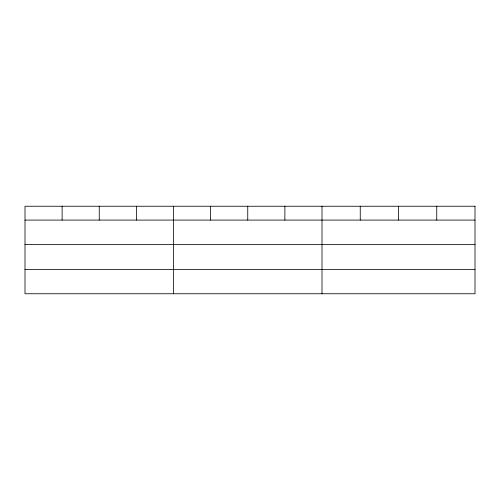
<?xml version="1.0" encoding="UTF-8"?>
<svg xmlns="http://www.w3.org/2000/svg" width="500" height="500" viewBox="0 0 500 500"><rect width="100%" height="100%" fill="white"/><g stroke="black" fill="none" stroke-linecap="round" stroke-linejoin="round"><path stroke-width="0.75" d="M25 220.087L475 220.087M25 244.4L475 244.4M25 269.444L475 269.444M436.75 206.244L436.75 220.087M398.5 206.244L398.5 220.087M360.25 206.244L360.25 220.087M322 206.244L322 293.756M284.875 206.244L284.875 220.087M247.75 206.244L247.75 220.087M210.625 206.244L210.625 220.087M173.5 206.244L173.5 293.756M136.375 206.244L136.375 220.087M99.25 206.244L99.25 220.087M62.125 206.244L62.125 220.087M475 206.244L25 206.244L25 293.756L475 293.756L475 206.244"/></g></svg>
